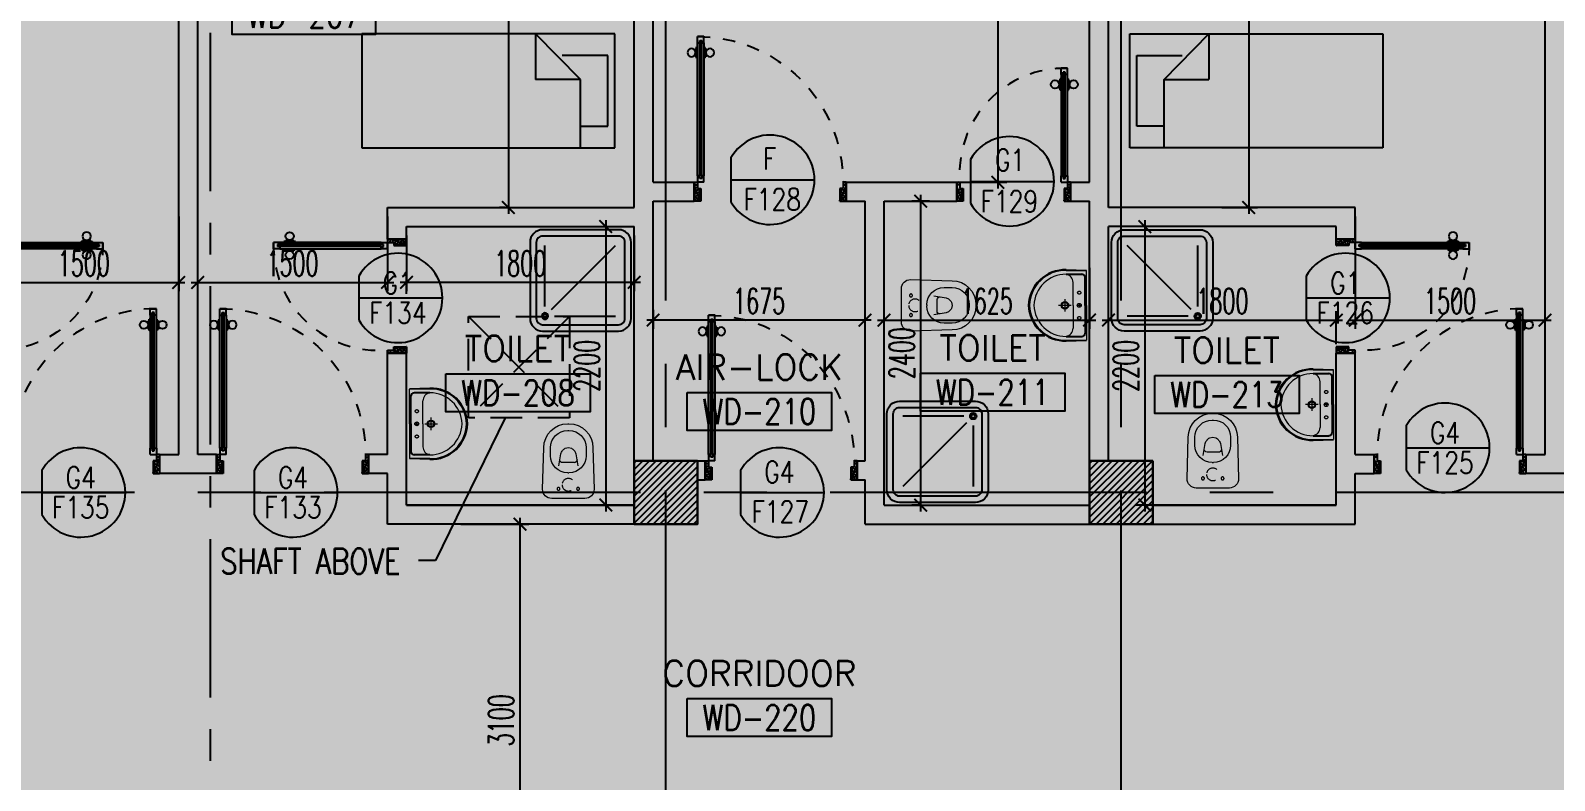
# Model space of a CAD drawing. Extents: x 88852.7 to 88945.7, y 39921.6 to 40001.1.
# Drawn here: x 88912.19 to 88924.24, y 39977.82 to 39983.75 of the extents above; entities that cross this region are included whole.
import ezdxf
from ezdxf.enums import TextEntityAlignment as Align

# ---------------------------------------------------------------- set-up
doc = ezdxf.new("R2010")
doc.units = 0
doc.header["$MEASUREMENT"] = 0
doc.header["$PDMODE"] = 34
for name, pattern in [('CENTER', [2, 1.25, -0.25, 0.25, -0.25]), ('CENTERX2', [4, 2.5, -0.5, 0.5, -0.5]), ('DASHED', [0.75, 0.5, -0.25]), ('HIDDEN', [0.375, 0.25, -0.125]), ('HIDDEN2', [0.1875, 0.125, -0.0625])]:
    doc.linetypes.add(name, pattern=pattern)
doc.layers.get('0').update_dxf_attribs({"linetype": 'CONTINUOUS'})
doc.layers.get('DEFPOINTS').update_dxf_attribs({"linetype": 'CONTINUOUS'})
for name, color, linetype in [('AXES', 11, 'CENTERX2'), ('AXES1', 11, 'CENTER'), ('COL', 2, 'CONTINUOUS'), ('DIM', 4, 'CONTINUOUS'), ('DOOR', 7, 'CONTINUOUS'), ('DOOR-CR', 4, 'CONTINUOUS'), ('DOOR-NO', 3, 'CONTINUOUS'), ('FIX', 3, 'CONTINUOUS'), ('FUR', 4, 'CONTINUOUS'), ('HAT', 8, 'CONTINUOUS'), ('RM-BOX', 4, 'CONTINUOUS'), ('RM-NAME', 2, 'CONTINUOUS'), ('RM-NO', 2, 'CONTINUOUS'), ('SHAFT', 4, 'CONTINUOUS'), ('WALL', 2, 'CONTINUOUS')]:
    doc.layers.add(name, color=color, linetype=linetype)
doc.styles.add('ROMANS', font='ROMANS.shx', dxfattribs={"width": 0.6})
doc.styles.add('SIMPLEX', font='simplex.shx', dxfattribs={"width": 0.8})
doc.dimstyles.new('DIM7', dxfattribs={"dimtxt": 0.24, "dimasz": 0.08, "dimexe": 0.07, "dimexo": 0.05, "dimgap": 0.07, "dimtad": 1, "dimzin": 0, "dimdsep": 46, "dimtxsty": 'SIMPLEX', "dimblk": 'ARCHTICK', "dimcen": 0.05, "dimdle": 0.05, "dimclrd": 4, "dimclre": 4, "dimclrt": 2, "dimadec": 0, "dimazin": 0, "dimtp": 2, "dimtm": 2, "dimtfac": 0.114286, "dimtix": 1, "dimtmove": 2, "dimatfit": 3, "dimldrblk": 'DOT', "dimfxl": 0, "dimtolj": 1, "dimtzin": 0, "dimarcsym": 0})
doc.dimstyles.new('STANDARD in', dxfattribs={"dimtxt": 0.2, "dimasz": 0.1, "dimexe": 0.07, "dimexo": 0.07, "dimgap": 0.05, "dimtad": 1, "dimdec": 0, "dimlfac": 1000, "dimzin": 0, "dimdsep": 46, "dimtxsty": 'ROMANS', "dimblk": 'ARCHTICK', "dimcen": 0.05, "dimdle": 0.05, "dimclrd": 4, "dimclre": 4, "dimclrt": 2, "dimadec": 0, "dimazin": 0, "dimtfac": 1, "dimtdec": 0, "dimtmove": 2, "dimatfit": 3, "dimfxl": 0, "dimtolj": 1, "dimtzin": 0, "dimarcsym": 0})

# ---------------------------------------------------------------- blocks, each defined once
blk = doc.blocks.new('_ARCHTICK')
at = {"color": 0, "linetype": 'ByBlock', "const_width": 0.15}
blk.add_lwpolyline([(-0.5, -0.5), (0.5, 0.5)], dxfattribs=at)
blk = doc.blocks.new('*D137')
at = {"layer": 'DEFPOINTS', "color": 0, "linetype": 'ByBlock'}
for p in [(88922.51, 39981.461), (88920.71, 39981.275), (88922.51, 39981.2)]:
    blk.add_point(p, dxfattribs=at)
at = {"layer": 'DIM', "color": 4, "linetype": 'ByBlock', "lineweight": -2}
for p, q in [((88920.66, 39981.461), (88922.56, 39981.461)), ((88920.71, 39981.345), (88920.71, 39981.531)), ((88922.51, 39981.27), (88922.51, 39981.531))]:
    blk.add_line(p, q, dxfattribs=at)
at = {"layer": 'DIM', "color": 4, "linetype": 'ByBlock', "lineweight": -2, "xscale": 0.1, "yscale": 0.1, "zscale": 0.1, "rotation": 180}
blk.add_blockref('_ARCHTICK', (88920.71, 39981.461), dxfattribs=at)
at = {"layer": 'DIM', "color": 4, "linetype": 'ByBlock', "lineweight": -2, "xscale": 0.1, "yscale": 0.1, "zscale": 0.1}
blk.add_blockref('_ARCHTICK', (88922.51, 39981.461), dxfattribs=at)
at = {"layer": 'DIM', "color": 2, "linetype": 'ByBlock', "insert": (88921.61, 39981.611), "char_height": 0.2, "attachment_point": 5, "style": 'ROMANS'}
blk.add_mtext('\\A1;1800', dxfattribs=at)
blk = doc.blocks.new('*D133')
at = {"layer": 'DEFPOINTS', "color": 0, "linetype": 'ByBlock'}
for p in [(88917.11, 39981.612), (88918.785, 39981.612), (88917.11, 39981.461)]:
    blk.add_point(p, dxfattribs=at)
at = {"layer": 'DIM', "color": 4, "linetype": 'ByBlock', "lineweight": -2}
for p, q in [((88918.835, 39981.461), (88917.06, 39981.461)), ((88917.11, 39981.542), (88917.11, 39981.391)), ((88918.785, 39981.542), (88918.785, 39981.391))]:
    blk.add_line(p, q, dxfattribs=at)
at = {"layer": 'DIM', "color": 4, "linetype": 'ByBlock', "lineweight": -2, "xscale": 0.1, "yscale": 0.1, "zscale": 0.1, "rotation": 180}
blk.add_blockref('_ARCHTICK', (88917.11, 39981.461), dxfattribs=at)
at = {"layer": 'DIM', "color": 4, "linetype": 'ByBlock', "lineweight": -2, "xscale": 0.1, "yscale": 0.1, "zscale": 0.1}
blk.add_blockref('_ARCHTICK', (88918.785, 39981.461), dxfattribs=at)
at = {"layer": 'DIM', "color": 2, "linetype": 'ByBlock', "insert": (88917.948, 39981.611), "char_height": 0.2, "attachment_point": 5, "style": 'ROMANS'}
blk.add_mtext('\\A1;1675', dxfattribs=at)
blk = doc.blocks.new('*D134')
at = {"layer": 'DEFPOINTS', "color": 0, "linetype": 'ByBlock'}
for p in [(88920.56, 39981.943), (88918.935, 39981.728), (88920.56, 39981.461)]:
    blk.add_point(p, dxfattribs=at)
at = {"layer": 'DIM', "color": 4, "linetype": 'ByBlock', "lineweight": -2}
for p, q in [((88920.56, 39981.873), (88920.56, 39981.391)), ((88918.935, 39981.658), (88918.935, 39981.391)), ((88918.885, 39981.461), (88920.61, 39981.461))]:
    blk.add_line(p, q, dxfattribs=at)
at = {"layer": 'DIM', "color": 4, "linetype": 'ByBlock', "lineweight": -2, "xscale": 0.1, "yscale": 0.1, "zscale": 0.1, "rotation": 180}
blk.add_blockref('_ARCHTICK', (88918.935, 39981.461), dxfattribs=at)
at = {"layer": 'DIM', "color": 4, "linetype": 'ByBlock', "lineweight": -2, "xscale": 0.1, "yscale": 0.1, "zscale": 0.1}
blk.add_blockref('_ARCHTICK', (88920.56, 39981.461), dxfattribs=at)
at = {"layer": 'DIM', "color": 2, "linetype": 'ByBlock', "insert": (88919.748, 39981.611), "char_height": 0.2, "attachment_point": 5, "style": 'ROMANS'}
blk.add_mtext('\\A1;1625', dxfattribs=at)
blk = doc.blocks.new('*D674')
at = {"layer": 'DEFPOINTS', "color": 0, "linetype": 'ByBlock'}
for p in [(88916.458, 39982.2), (88916.535, 39980), (88916.736, 39980)]:
    blk.add_point(p, dxfattribs=at)
at = {"layer": 'DIM', "color": 4, "linetype": 'ByBlock', "lineweight": -2}
for p, q in [((88916.528, 39982.2), (88916.806, 39982.2)), ((88916.736, 39982.25), (88916.736, 39979.95)), ((88916.605, 39980), (88916.806, 39980))]:
    blk.add_line(p, q, dxfattribs=at)
at = {"layer": 'DIM', "color": 4, "linetype": 'ByBlock', "lineweight": -2, "xscale": 0.1, "yscale": 0.1, "zscale": 0.1}
for p, rotation in [((88916.736, 39982.2), 90), ((88916.736, 39980), 270)]:
    blk.add_blockref('_ARCHTICK', p, dxfattribs=dict(at, rotation=rotation))
at = {"layer": 'DIM', "color": 2, "linetype": 'ByBlock', "insert": (88916.586, 39981.1), "char_height": 0.2, "attachment_point": 5, "rotation": 90, "style": 'ROMANS'}
blk.add_mtext('\\A1;2200', dxfattribs=at)
blk = doc.blocks.new('*D136')
at = {"layer": 'DEFPOINTS', "color": 0, "linetype": 'ByBlock'}
for p in [(88919.365, 39982.4), (88919.225, 39980), (88919.286, 39980)]:
    blk.add_point(p, dxfattribs=at)
at = {"layer": 'DIM', "color": 4, "linetype": 'ByBlock', "lineweight": -2}
for p, q in [((88919.295, 39982.4), (88919.155, 39982.4)), ((88919.225, 39982.45), (88919.225, 39979.95)), ((88919.216, 39980), (88919.155, 39980))]:
    blk.add_line(p, q, dxfattribs=at)
at = {"layer": 'DIM', "color": 4, "linetype": 'ByBlock', "lineweight": -2, "xscale": 0.1, "yscale": 0.1, "zscale": 0.1}
for p, rotation in [((88919.225, 39982.4), 90), ((88919.225, 39980), 270)]:
    blk.add_blockref('_ARCHTICK', p, dxfattribs=dict(at, rotation=rotation))
at = {"layer": 'DIM', "color": 2, "linetype": 'ByBlock', "insert": (88919.075, 39981.2), "char_height": 0.2, "attachment_point": 5, "rotation": 90, "style": 'ROMANS'}
blk.add_mtext('\\A1;2400', dxfattribs=at)
blk = doc.blocks.new('*D673')
at = {"layer": 'DEFPOINTS', "color": 0, "linetype": 'ByBlock'}
for p in [(88921.689, 39982.2), (88920.997, 39980), (88921.689, 39980)]:
    blk.add_point(p, dxfattribs=at)
at = {"layer": 'DIM', "color": 4, "linetype": 'ByBlock', "lineweight": -2}
for p, q in [((88921.619, 39982.2), (88920.927, 39982.2)), ((88920.997, 39982.25), (88920.997, 39979.95)), ((88921.619, 39980), (88920.927, 39980))]:
    blk.add_line(p, q, dxfattribs=at)
at = {"layer": 'DIM', "color": 4, "linetype": 'ByBlock', "lineweight": -2, "xscale": 0.1, "yscale": 0.1, "zscale": 0.1}
for p, rotation in [((88920.997, 39982.2), 90), ((88920.997, 39980), 270)]:
    blk.add_blockref('_ARCHTICK', p, dxfattribs=dict(at, rotation=rotation))
at = {"layer": 'DIM', "color": 2, "linetype": 'ByBlock', "insert": (88920.847, 39981.1), "char_height": 0.2, "attachment_point": 5, "rotation": 90, "style": 'ROMANS'}
blk.add_mtext('\\A1;2200', dxfattribs=at)
blk = doc.blocks.new('*D138')
at = {"layer": 'DEFPOINTS', "color": 0, "linetype": 'ByBlock'}
for p in [(88922.66, 39982.35), (88924.16, 39982.35), (88924.16, 39981.461)]:
    blk.add_point(p, dxfattribs=at)
at = {"layer": 'DIM', "color": 4, "linetype": 'ByBlock', "lineweight": -2}
for p, q in [((88922.66, 39982.28), (88922.66, 39981.391)), ((88924.16, 39982.28), (88924.16, 39981.391)), ((88922.61, 39981.461), (88924.21, 39981.461))]:
    blk.add_line(p, q, dxfattribs=at)
at = {"layer": 'DIM', "color": 4, "linetype": 'ByBlock', "lineweight": -2, "xscale": 0.1, "yscale": 0.1, "zscale": 0.1, "rotation": 180}
blk.add_blockref('_ARCHTICK', (88922.66, 39981.461), dxfattribs=at)
at = {"layer": 'DIM', "color": 4, "linetype": 'ByBlock', "lineweight": -2, "xscale": 0.1, "yscale": 0.1, "zscale": 0.1}
blk.add_blockref('_ARCHTICK', (88924.16, 39981.461), dxfattribs=at)
at = {"layer": 'DIM', "color": 2, "linetype": 'ByBlock', "insert": (88923.41, 39981.611), "char_height": 0.2, "attachment_point": 5, "style": 'ROMANS'}
blk.add_mtext('\\A1;1500', dxfattribs=at)
blk = doc.blocks.new('*D637')
at = {"layer": 'DEFPOINTS', "color": 0, "linetype": 'ByBlock'}
for p in [(88915.981, 39987.05), (88915.966, 39982.35), (88916.01, 39982.35)]:
    blk.add_point(p, dxfattribs=at)
at = {"layer": 'DIM', "color": 4, "linetype": 'ByBlock', "lineweight": -2}
for p, q in [((88915.966, 39987.1), (88915.966, 39982.3)), ((88915.911, 39987.05), (88915.896, 39987.05)), ((88915.94, 39982.35), (88915.896, 39982.35))]:
    blk.add_line(p, q, dxfattribs=at)
at = {"layer": 'DIM', "color": 4, "linetype": 'ByBlock', "lineweight": -2, "xscale": 0.1, "yscale": 0.1, "zscale": 0.1}
for p, rotation in [((88915.966, 39987.05), 90), ((88915.966, 39982.35), 270)]:
    blk.add_blockref('_ARCHTICK', p, dxfattribs=dict(at, rotation=rotation))
at = {"layer": 'DIM', "color": 2, "linetype": 'ByBlock', "insert": (88915.816, 39984.7), "char_height": 0.2, "attachment_point": 5, "rotation": 90, "style": 'ROMANS'}
blk.add_mtext('\\A1;4700', dxfattribs=at)
blk = doc.blocks.new('*D131')
at = {"layer": 'DEFPOINTS', "color": 0, "linetype": 'ByBlock'}
for p in [(88919.751, 39987.05), (88919.317, 39982.55), (88919.835, 39982.55)]:
    blk.add_point(p, dxfattribs=at)
at = {"layer": 'DIM', "color": 4, "linetype": 'ByBlock', "lineweight": -2}
for p, q in [((88919.835, 39987.1), (88919.835, 39982.5)), ((88919.821, 39987.05), (88919.905, 39987.05)), ((88919.387, 39982.55), (88919.905, 39982.55))]:
    blk.add_line(p, q, dxfattribs=at)
at = {"layer": 'DIM', "color": 4, "linetype": 'ByBlock', "lineweight": -2, "xscale": 0.1, "yscale": 0.1, "zscale": 0.1}
for p, rotation in [((88919.835, 39987.05), 90), ((88919.835, 39982.55), 270)]:
    blk.add_blockref('_ARCHTICK', p, dxfattribs=dict(at, rotation=rotation))
at = {"layer": 'DIM', "color": 2, "linetype": 'ByBlock', "insert": (88919.685, 39984.8), "char_height": 0.2, "attachment_point": 5, "rotation": 90, "style": 'ROMANS'}
blk.add_mtext('\\A1;4500', dxfattribs=at)
blk = doc.blocks.new('*D140')
at = {"layer": 'DEFPOINTS', "color": 0, "linetype": 'ByBlock'}
for p in [(88921.535, 39987.05), (88921.535, 39982.35), (88921.818, 39982.35)]:
    blk.add_point(p, dxfattribs=at)
at = {"layer": 'DIM', "color": 4, "linetype": 'ByBlock', "lineweight": -2}
for p, q in [((88921.818, 39987.1), (88921.818, 39982.3)), ((88921.605, 39987.05), (88921.888, 39987.05)), ((88921.605, 39982.35), (88921.888, 39982.35))]:
    blk.add_line(p, q, dxfattribs=at)
at = {"layer": 'DIM', "color": 4, "linetype": 'ByBlock', "lineweight": -2, "xscale": 0.1, "yscale": 0.1, "zscale": 0.1}
for p, rotation in [((88921.818, 39987.05), 90), ((88921.818, 39982.35), 270)]:
    blk.add_blockref('_ARCHTICK', p, dxfattribs=dict(at, rotation=rotation))
at = {"layer": 'DIM', "color": 2, "linetype": 'ByBlock', "insert": (88921.668, 39984.7), "char_height": 0.2, "attachment_point": 5, "rotation": 90, "style": 'ROMANS'}
blk.add_mtext('\\A1;4700', dxfattribs=at)
blk = doc.blocks.new('*D128')
at = {"layer": 'DEFPOINTS', "color": 0, "linetype": 'ByBlock'}
for p in [(88911.86, 39982.35), (88913.36, 39982.35), (88913.36, 39981.759)]:
    blk.add_point(p, dxfattribs=at)
at = {"layer": 'DIM', "color": 4, "linetype": 'ByBlock', "lineweight": -2}
for p, q in [((88911.86, 39982.28), (88911.86, 39981.689)), ((88913.36, 39982.28), (88913.36, 39981.689)), ((88911.81, 39981.759), (88913.41, 39981.759))]:
    blk.add_line(p, q, dxfattribs=at)
at = {"layer": 'DIM', "color": 4, "linetype": 'ByBlock', "lineweight": -2, "xscale": 0.1, "yscale": 0.1, "zscale": 0.1, "rotation": 180}
blk.add_blockref('_ARCHTICK', (88911.86, 39981.759), dxfattribs=at)
at = {"layer": 'DIM', "color": 4, "linetype": 'ByBlock', "lineweight": -2, "xscale": 0.1, "yscale": 0.1, "zscale": 0.1}
blk.add_blockref('_ARCHTICK', (88913.36, 39981.759), dxfattribs=at)
at = {"layer": 'DIM', "color": 2, "linetype": 'ByBlock', "insert": (88912.61, 39981.909), "char_height": 0.2, "attachment_point": 5, "style": 'ROMANS'}
blk.add_mtext('\\A1;1500', dxfattribs=at)
blk = doc.blocks.new('*D129')
at = {"layer": 'DEFPOINTS', "color": 0, "linetype": 'ByBlock'}
for p in [(88915.01, 39982.35), (88913.51, 39982.026), (88915.01, 39981.759)]:
    blk.add_point(p, dxfattribs=at)
at = {"layer": 'DIM', "color": 4, "linetype": 'ByBlock', "lineweight": -2}
for p, q in [((88915.01, 39982.28), (88915.01, 39981.689)), ((88913.51, 39981.956), (88913.51, 39981.689)), ((88913.46, 39981.759), (88915.06, 39981.759))]:
    blk.add_line(p, q, dxfattribs=at)
at = {"layer": 'DIM', "color": 4, "linetype": 'ByBlock', "lineweight": -2, "xscale": 0.1, "yscale": 0.1, "zscale": 0.1, "rotation": 180}
blk.add_blockref('_ARCHTICK', (88913.51, 39981.759), dxfattribs=at)
at = {"layer": 'DIM', "color": 4, "linetype": 'ByBlock', "lineweight": -2, "xscale": 0.1, "yscale": 0.1, "zscale": 0.1}
blk.add_blockref('_ARCHTICK', (88915.01, 39981.759), dxfattribs=at)
at = {"layer": 'DIM', "color": 2, "linetype": 'ByBlock', "insert": (88914.26, 39981.909), "char_height": 0.2, "attachment_point": 5, "style": 'ROMANS'}
blk.add_mtext('\\A1;1500', dxfattribs=at)
blk = doc.blocks.new('*D135')
at = {"layer": 'DEFPOINTS', "color": 0, "linetype": 'ByBlock'}
for p in [(88915.16, 39982.2), (88916.96, 39982.2), (88915.16, 39981.759)]:
    blk.add_point(p, dxfattribs=at)
at = {"layer": 'DIM', "color": 4, "linetype": 'ByBlock', "lineweight": -2}
for p, q in [((88915.16, 39982.13), (88915.16, 39981.689)), ((88916.96, 39982.13), (88916.96, 39981.689)), ((88917.01, 39981.759), (88915.11, 39981.759))]:
    blk.add_line(p, q, dxfattribs=at)
at = {"layer": 'DIM', "color": 4, "linetype": 'ByBlock', "lineweight": -2, "xscale": 0.1, "yscale": 0.1, "zscale": 0.1, "rotation": 180}
blk.add_blockref('_ARCHTICK', (88915.16, 39981.759), dxfattribs=at)
at = {"layer": 'DIM', "color": 4, "linetype": 'ByBlock', "lineweight": -2, "xscale": 0.1, "yscale": 0.1, "zscale": 0.1}
blk.add_blockref('_ARCHTICK', (88916.96, 39981.759), dxfattribs=at)
at = {"layer": 'DIM', "color": 2, "linetype": 'ByBlock', "insert": (88916.06, 39981.909), "char_height": 0.2, "attachment_point": 5, "style": 'ROMANS'}
blk.add_mtext('\\A1;1800', dxfattribs=at)
blk = doc.blocks.new('WC1')
at = {"layer": 'FIX', "lineweight": 20}
for p, q in [((-210, 204), (-538, 194)), ((-475, 141), (-538, 141)), ((-137, 0), (-137, 131)), ((-727, 5), (-727, -5)), ((-674, 5), (-674, -5)), ((-534, 24), (-540, 0)), ((-540, 0), (-534, -24)), ((-395, 76), (-490, 60)), ((-339, 5), (-339, -5)), ((-137, -131), (-137, 0)), ((-490, -60), (-395, -76)), ((-538, -141), (-475, -141)), ((-538, -194), (-210, -204)), ((-213, -204), (-210, -204))]:
    blk.add_line(p, q, dxfattribs=at)
at = {"layer": 'FIX', "linetype": 'Continuous', "lineweight": 20}
blk.add_line((-420, -47), (-420, 45), dxfattribs=at)
at = {"layer": 'FIX', "linetype": 'HIDDEN2', "lineweight": 20, "ltscale": 0.3}
blk.add_circle((-245, 0), 49.8, dxfattribs=at)
at = {"layer": 'FIX', "linetype": 'HIDDEN', "lineweight": 20, "ltscale": 0.05}
for centre in [(-213, 78), (-213, -77)]:
    blk.add_circle(centre, 11.6, dxfattribs=at)
at = {"layer": 'FIX', "lineweight": 20}
for centre, radius, start, end in [((-538, 5), 189, 90, 180), ((-538, 5), 136, 90, 180), ((-475, 5), 136, 360, 90), ((-210, 131), 73, 360, 90), ((-473, -7), 68.2, 128.9242, 152.8468), ((-464, -18), 82, 108.496, 128.9242), ((-538, -5), 189, 180, 270), ((-538, -5), 136, 180, 270), ((-473, 7), 68.2, 207.1532, 231.0758), ((-464, 18), 82, 231.0758, 251.504), ((-475, -5), 136, 270, 0), ((-210, -131), 73, 270, 0)]:
    blk.add_arc(centre, radius, start, end, dxfattribs=at)
at = {"layer": 'FIX', "linetype": 'Continuous', "lineweight": 20}
for centre, start, end in [((-443, 46), 357.6662, 91.6121), ((-442, -46), 268.3879, 2.3338)]:
    blk.add_arc(centre, 22.3, start, end, dxfattribs=at)
blk = doc.blocks.new('SHR1')
at = {"layer": 'FIX'}
for p, q in [((-196, 196), (-700, 700)), ((-143, 218), (-143, 700)), ((-218, 143), (-700, 143))]:
    blk.add_line(p, q, dxfattribs=at)
for points in [[(-825, 125), (-825, 725, -0.414214), (-725, 825), (-125, 825, -0.414214), (-25, 725), (-25, 125, -0.414214), (-125, 25), (-725, 25, -0.414214)], [(-775, 125), (-775, 725, -0.414214), (-725, 775), (-125, 775, -0.414214), (-75, 725), (-75, 125, -0.414214), (-125, 75), (-725, 75, -0.414214)]]:
    blk.add_lwpolyline(points, format="xyb", close=True, dxfattribs=at)
for radius in [25, 15]:
    blk.add_circle((-143, 143), radius, dxfattribs=at)
blk = doc.blocks.new('LAV1')
at = {"layer": 'FIX', "linetype": 'DASHED', "lineweight": 20, "ltscale": 0.05}
for p, q in [((0, 170), (0, 270)), ((0, 170), (0, 270)), ((50, 220), (-50, 220))]:
    blk.add_line(p, q, dxfattribs=at)
at = {"layer": 'FIX', "linetype": 'ByBlock', "ltscale": 0.3}
for p, q in [((-280, 210), (-275, 50)), ((-245, 210), (-245, 85)), ((245, 210), (245, 85)), ((280, 210), (275, 50)), ((0, 60), (-220, 60)), ((0, 60), (220, 60))]:
    blk.add_line(p, q, dxfattribs=at)
at = {"layer": 'FIX', "linetype": 'Continuous', "lineweight": 20}
for p, q in [((-275, 210), (-275, 50)), ((0, 155), (-181, 155)), ((0, 155), (181, 155)), ((275, 210), (275, 50)), ((0, 50), (-275, 50)), ((0, 50), (-252, 50)), ((0, 50), (275, 50)), ((0, 50), (252, 50))]:
    blk.add_line(p, q, dxfattribs=at)
at = {"layer": 'FIX', "lineweight": 20}
for p, q in [((0, 92), (0, 123)), ((16, 107), (-15, 107))]:
    blk.add_line(p, q, dxfattribs=at)
for centre, radius in [((0, 220), 29.5), ((0, 220), 22.5), ((0, 107), 15.5)]:
    blk.add_circle(centre, radius, dxfattribs=at)
at = {"layer": 'FIX', "linetype": 'HIDDEN', "lineweight": 20, "ltscale": 0.05}
for centre in [(-100, 107), (100, 107)]:
    blk.add_circle(centre, 12.4, dxfattribs=at)
at = {"layer": 'FIX', "linetype": 'ByBlock', "ltscale": 0.3}
for centre, radius, start, end in [((7, 220), 287, 91.3776, 182.0064), ((-7, 220), 287, 357.9936, 88.6224), ((-220, 85), 24.9, 179.7021, 269.9486), ((220, 85), 24.9, 270.0514, 0.2979)]:
    blk.add_arc(centre, radius, start, end, dxfattribs=at)
at = {"layer": 'FIX', "linetype": 'Continuous', "lineweight": 20}
for centre, radius, start, end in [((8, 217), 283, 91.6988, 181.351), ((-8, 217), 283, 358.649, 88.3012), ((8, 212), 253, 91.7328, 180.4884), ((-8, 212), 253, 359.5116, 88.2672), ((-179, 222), 66.9, 190.2006, 268.0786), ((179, 222), 66.9, 271.9214, 349.7994)]:
    blk.add_arc(centre, radius, start, end, dxfattribs=at)
blk = doc.blocks.new('DD1')
at = {"layer": 'DOOR-CR'}
blk.add_line((-308, 0), (353, 0), dxfattribs=at)
blk.add_lwpolyline([(-308, -173, 3.820224), (-308, 173)], format="xyb", close=True, dxfattribs=at)
at = {"layer": 'DOOR-NO', "style": 'ROMANS', "width": 0.8}
for tag, p in [('G', (0, 142)), ('000', (0, -141))]:
    blk.add_attdef(tag, text='', height=204, dxfattribs=at).set_placement(p, align=Align.MIDDLE)
blk = doc.blocks.new('DOOR90')
at = {"layer": 'DOOR', "linetype": 'ByBlock'}
for p, q in [((0, 0), (-150, 0)), ((-200, -25), (-1000, -25)), ((-200, -42), (-1000, -42)), ((-200, -58), (-1000, -58)), ((-1000, -75), (-200, -75))]:
    blk.add_line(p, q, dxfattribs=at)
at = {"layer": 'DOOR', "color": 0, "linetype": 'ByBlock'}
for p, q in [((-150, 0), (-150, -25)), ((-150, 0), (0, 0)), ((0, -50), (0, 0)), ((-1050, -25), (-1050, -75)), ((-1050, -75), (-1050, -25)), ((-1000, -25), (-1050, -25)), ((-1000, -75), (-1050, -75)), ((-1020, -42), (-1020, -58)), ((-1000, -42), (-1020, -42)), ((-1000, -58), (-1020, -58)), ((-1000, -25), (-1000, -42)), ((-1000, -58), (-1000, -75)), ((-968, -25), (-968, -18)), ((-878, -18), (-968, -18)), ((-968, -75), (-968, -82)), ((-878, -82), (-968, -82)), ((-955, -18), (-955, -9)), ((-955, -9), (-890, -9)), ((-955, -18), (-890, -18)), ((-955, -82), (-955, -91)), ((-955, -82), (-890, -82)), ((-955, -91), (-890, -91)), ((-890, -18), (-890, -9)), ((-890, -82), (-890, -91)), ((-878, -25), (-878, -18)), ((-878, -75), (-878, -82)), ((-200, -42), (-200, -25)), ((-200, -25), (-150, -25)), ((-180, -42), (-200, -42)), ((-200, -75), (-200, -58)), ((-200, -58), (-180, -58)), ((-150, -75), (-200, -75)), ((-180, -58), (-180, -42)), ((-150, -75), (-150, -25)), ((-150, -25), (-100, -25)), ((-100, -25), (-100, -50)), ((-100, -50), (0, -50)), ((-150, -900), (-150, -875)), ((-150, -875), (-100, -875)), ((0, -900), (-150, -900)), ((-150, -900), (0, -900)), ((-100, -850), (0, -850)), ((-100, -875), (-100, -850)), ((0, -850), (0, -900))]:
    blk.add_line(p, q, dxfattribs=at)
at = {"layer": 'DOOR', "color": 9, "linetype": 'ByBlock'}
for p, q in [((0, -50), (-114, 0)), ((0, -50), (-40, 0)), ((0, -50), (-100, -37)), ((0, -850), (-114, -900)), ((0, -850), (-100, -863)), ((0, -850), (-40, -900))]:
    blk.add_line(p, q, dxfattribs=at)
at = {"layer": 'DOOR', "color": 0, "linetype": 'ByBlock'}
for centre in [(-923, 24), (-923, -124)]:
    blk.add_circle(centre, 32.4, dxfattribs=at)
at = {"layer": 'DOOR', "color": 9, "linetype": 'ByBlock'}
for centre, radius, start, end in [((0, -50), 74.4, 137.7764, 180), ((0, -50), 54.4, 113.2074, 180), ((0, -50), 154, 161.1053, 166.2858), ((0, -50), 134, 158.1598, 169.28), ((0, -50), 114, 154.0838, 167.3774), ((0, -50), 94.4, 148.0182, 180), ((0, -50), 34.4, 90, 180), ((0, -50), 14.4, 90, 180), ((0, -850), 154, 193.7142, 198.8947), ((0, -850), 134, 190.72, 201.8402), ((0, -850), 94.4, 180, 211.9818), ((0, -850), 74.4, 180, 222.2236), ((0, -850), 54.4, 180, 246.7926), ((0, -850), 34.4, 180, 270), ((0, -850), 14.4, 180, 270)]:
    blk.add_arc(centre, radius, start, end, dxfattribs=at)
at = {"layer": 'DOOR', "linetype": 'HIDDEN', "ltscale": 0.5}
blk.add_arc((-222, -50), 828, 178.2701, 275.003, dxfattribs=at)
blk = doc.blocks.new('AH20A')
at = {"layer": 'FUR'}
for p, q in [((0, 0.5), (0, -0.5)), ((1, 0.5), (0, 0.5)), ((0.1358, 0.5), (0.1358, -0.0987)), ((1, -0.5), (1, 0.5)), ((0.1358, 0.3112), (0.0277, 0.3112)), ((0.0277, 0.3112), (0.0277, -0.3087)), ((0.1358, -0.0987), (0.3125, -0.5)), ((0.1358, -0.0987), (0.3125, -0.0987)), ((0.3125, -0.5), (0.3125, -0.0987)), ((0.0277, -0.3087), (0.2076, -0.3087)), ((0, -0.5), (1, -0.5))]:
    blk.add_line(p, q, dxfattribs=at)
blk = doc.blocks.new('RM1')
at = {"layer": 'RM-BOX'}
blk.add_lwpolyline([(570, -200), (-570, -200), (-570, -500), (570, -500)], close=True, dxfattribs=at)
at = {"layer": 'RM-NAME', "style": 'ROMANS'}
for tag, p in [('ROOMNAME1', (0, 324)), ('ROOMNAME2', (0, 0))]:
    blk.add_attdef(tag, text='', height=200, dxfattribs=at).set_placement(p, align=Align.MIDDLE)
at = {"layer": 'RM-NO', "style": 'ROMANS', "width": 0.8}
blk.add_attdef('ROOMNO', text='', height=200, dxfattribs=at).set_placement((0, -350), align=Align.MIDDLE)
blk = doc.blocks.new('DOOR100')
at = {"layer": 'DOOR', "color": 0, "linetype": 'ByBlock'}
for p, q in [((-92, 1206), (-92, 1141)), ((-83, 1206), (-92, 1206)), ((-83, 1129), (-83, 1219)), ((-76, 1219), (-83, 1219)), ((-83, 1206), (-83, 1141)), ((-76, 1251), (-76, 1301)), ((-76, 1301), (-26, 1301)), ((-26, 1301), (-76, 1301)), ((-59, 1251), (-76, 1251)), ((-59, 1251), (-59, 1271)), ((-43, 1271), (-59, 1271)), ((-43, 1251), (-43, 1271)), ((-26, 1251), (-43, 1251)), ((-26, 1251), (-26, 1301)), ((-26, 1219), (-19, 1219)), ((-19, 1129), (-19, 1219)), ((-19, 1206), (-19, 1141)), ((-19, 1206), (-10, 1206)), ((-10, 1206), (-10, 1141)), ((-83, 1141), (-92, 1141)), ((-76, 1129), (-83, 1129)), ((-26, 1129), (-19, 1129)), ((-19, 1141), (-10, 1141)), ((-1201, 0), (-1201, 150)), ((-1201, 150), (-1176, 150)), ((-1201, 150), (-1201, 0)), ((-1176, 150), (-1176, 100)), ((-76, 200), (-59, 200)), ((-76, 150), (-76, 200)), ((-76, 150), (-26, 150)), ((-59, 200), (-59, 180)), ((-59, 180), (-43, 180)), ((-43, 200), (-26, 200)), ((-43, 180), (-43, 200)), ((-26, 200), (-26, 150)), ((-1, 150), (-26, 150)), ((-26, 150), (-26, 100)), ((-1, 150), (-1, 0)), ((-1151, 0), (-1201, 0)), ((-1176, 100), (-1151, 100)), ((-1151, 100), (-1151, 0)), ((-51, 100), (-51, 0)), ((-26, 100), (-51, 100)), ((-51, 0), (-1, 0))]:
    blk.add_line(p, q, dxfattribs=at)
at = {"layer": 'DOOR', "linetype": 'ByBlock'}
for p, q in [((-76, 1251), (-76, 200)), ((-59, 200), (-59, 1251)), ((-43, 200), (-43, 1251)), ((-26, 200), (-26, 1251))]:
    blk.add_line(p, q, dxfattribs=at)
at = {"layer": 'DOOR', "color": 9, "linetype": 'ByBlock'}
for p, q in [((-1151, 0), (-1201, 114)), ((-1151, 0), (-1201, 40)), ((-1151, 0), (-1164, 100)), ((-51, 0), (-1, 114)), ((-51, 0), (-38, 100)), ((-51, 0), (-1, 40))]:
    blk.add_line(p, q, dxfattribs=at)
at = {"layer": 'DOOR', "color": 0, "linetype": 'ByBlock'}
for centre in [(-125, 1174), (22, 1174)]:
    blk.add_circle(centre, 32.4, dxfattribs=at)
at = {"layer": 'DOOR', "linetype": 'HIDDEN', "ltscale": 0.5}
blk.add_arc((-27, 152), 1149, 89.961, 180.0931, dxfattribs=at)
at = {"layer": 'DOOR', "color": 9, "linetype": 'ByBlock'}
for centre, radius, start, end in [((-1151, 0), 154, 103.7142, 108.8947), ((-1151, 0), 134, 100.72, 111.8402), ((-51, 0), 134, 68.1598, 79.28), ((-51, 0), 154, 71.1053, 76.2858), ((-1151, 0), 94.4, 90, 121.9818), ((-1151, 0), 74.4, 90, 132.2236), ((-1151, 0), 54.4, 90, 156.7926), ((-1151, 0), 34.4, 90, 180), ((-1151, 0), 14.4, 90, 180), ((-51, 0), 94.4, 58.0182, 90), ((-51, 0), 74.4, 47.7764, 90), ((-51, 0), 54.4, 23.2074, 90), ((-51, 0), 34.4, 0, 90), ((-51, 0), 14.4, 0, 90), ((-51, 0), 114, 64.0838, 77.3774)]:
    blk.add_arc(centre, radius, start, end, dxfattribs=at)
blk = doc.blocks.new('*X94')
at = {"color": 0}
for p, q in [((235129, 169898), (235620, 170390)), ((235129, 169951), (235567, 170390)), ((235129, 170004), (235514, 170390)), ((235129, 170057), (235461, 170390)), ((235129, 170110), (235408, 170390)), ((235129, 170163), (235355, 170390)), ((235129, 170216), (235302, 170390)), ((235129, 170269), (235249, 170390)), ((235129, 170322), (235196, 170390)), ((235129, 170375), (235143, 170390)), ((235173, 169890), (235629, 170345)), ((235226, 169890), (235629, 170292)), ((235279, 169890), (235629, 170239)), ((235332, 169890), (235629, 170186)), ((235385, 169890), (235629, 170133)), ((235439, 169890), (235629, 170080)), ((235492, 169890), (235629, 170027)), ((235545, 169890), (235629, 169974)), ((235598, 169890), (235629, 169921))]:
    blk.add_line(p, q, dxfattribs=at)
blk = doc.blocks.new('COL50')
at = {"layer": 'COL'}
blk.add_lwpolyline([(-250, 250), (-250, -250), (250, -250), (250, 250)], close=True, dxfattribs=at)
blk = doc.blocks.new('*X95')
at = {"color": 0}
for p, q in [((238727, 169890), (239227, 170390)), ((238729, 169945), (239174, 170390)), ((238729, 169998), (239121, 170390)), ((238729, 170051), (239067, 170390)), ((238729, 170104), (239014, 170390)), ((238729, 170157), (238961, 170390)), ((238729, 170210), (238908, 170390)), ((238729, 170263), (238855, 170390)), ((238729, 170316), (238802, 170390)), ((238729, 170369), (238749, 170390)), ((238780, 169890), (239229, 170339)), ((238833, 169890), (239229, 170286)), ((238886, 169890), (239229, 170233)), ((238939, 169890), (239229, 170180)), ((238992, 169890), (239229, 170127)), ((239045, 169890), (239229, 170074)), ((239098, 169890), (239229, 170020)), ((239151, 169890), (239229, 169967)), ((239204, 169890), (239229, 169914))]:
    blk.add_line(p, q, dxfattribs=at)
blk = doc.blocks.new('*D765')
at = {"layer": 'DEFPOINTS', "color": 0, "linetype": 'ByBlock'}
for p in [(88915.521, 39979.85), (88915.521, 39976.75), (88916.058, 39976.75)]:
    blk.add_point(p, dxfattribs=at)
at = {"layer": 'DIM', "color": 4, "linetype": 'ByBlock', "lineweight": -2}
for p, q in [((88916.058, 39979.9), (88916.058, 39976.7)), ((88915.591, 39979.85), (88916.128, 39979.85)), ((88915.591, 39976.75), (88916.128, 39976.75))]:
    blk.add_line(p, q, dxfattribs=at)
at = {"layer": 'DIM', "color": 4, "linetype": 'ByBlock', "lineweight": -2, "xscale": 0.1, "yscale": 0.1, "zscale": 0.1}
for p, rotation in [((88916.058, 39979.85), 90), ((88916.058, 39976.75), 270)]:
    blk.add_blockref('_ARCHTICK', p, dxfattribs=dict(at, rotation=rotation))
at = {"layer": 'DIM', "color": 2, "linetype": 'ByBlock', "insert": (88915.908, 39978.3), "char_height": 0.2, "attachment_point": 5, "rotation": 90, "style": 'ROMANS'}
blk.add_mtext('\\A1;3100', dxfattribs=at)

msp = doc.modelspace()

# ---------------------------------------------------------------- linework, layer by layer
at = {"layer": 'AXES'}
for p, q in [((88917.2103, 39921.6153), (88917.2103, 40000.4279)), ((88920.8103, 39921.6153), (88920.8103, 40000.4279)), ((88945.0103, 39980.0996), (88876.9703, 39980.0996))]:
    msp.add_line(p, q, dxfattribs=at)
at = {"layer": 'AXES1'}
msp.add_line((88913.6103, 39928.4796), (88913.6103, 39987.2996), dxfattribs=at)
at = {"layer": 'SHAFT', "linetype": 'HIDDEN'}
for p, q in [((88915.6498, 39981.4891), (88916.4498, 39980.6891)), ((88916.4498, 39981.4891), (88915.6498, 39980.6891))]:
    msp.add_line(p, q, dxfattribs=at)
msp.add_lwpolyline([(88915.6498, 39981.4891), (88916.4498, 39981.4891), (88916.4498, 39980.6891), (88915.6498, 39980.6891)], close=True, dxfattribs=at)
at = {"layer": 'WALL'}
for p, q in [((88913.3603, 39980.3996), (88913.3603, 39987.0496)), ((88913.5103, 39980.3996), (88913.5103, 39987.0496)), ((88916.9603, 39982.3496), (88916.9603, 39987.0496)), ((88917.1103, 39982.5496), (88917.1103, 39987.0496)), ((88920.5603, 39982.5496), (88920.5603, 39987.0496)), ((88920.7103, 39982.3496), (88920.7103, 39987.0496)), ((88924.1603, 39980.3996), (88924.1603, 39987.0496)), ((88919.5103, 39982.3996), (88919.5103, 39982.5496)), ((88920.4103, 39982.3996), (88920.4103, 39982.5496)), ((88917.1103, 39980.3496), (88917.1103, 39982.3996)), ((88918.7853, 39980.3484), (88918.7853, 39982.3996)), ((88918.9353, 39979.9996), (88918.9353, 39982.3996)), ((88920.5603, 39980.3496), (88920.5603, 39982.3996)), ((88915.0103, 39982.0996), (88915.0103, 39982.3496)), ((88915.0103, 39982.3496), (88916.9603, 39982.3496)), ((88922.6603, 39982.3496), (88920.7103, 39982.3496)), ((88922.6603, 39982.0996), (88922.6603, 39982.3496)), ((88915.1603, 39982.0996), (88915.1603, 39982.1996)), ((88915.1603, 39982.1996), (88916.9603, 39982.1996)), ((88916.9603, 39980.3496), (88916.9603, 39982.1996)), ((88922.5103, 39982.1996), (88920.7103, 39982.1996)), ((88920.7103, 39980.3496), (88920.7103, 39982.1996)), ((88922.5103, 39982.0996), (88922.5103, 39982.1996)), ((88915.0103, 39982.0996), (88915.1603, 39982.0996)), ((88922.6603, 39982.0996), (88922.5103, 39982.0996)), ((88915.0103, 39981.1996), (88915.1603, 39981.1996)), ((88915.0103, 39980.3996), (88915.0103, 39981.1996)), ((88915.1603, 39979.9996), (88915.1603, 39981.1996)), ((88922.6603, 39981.1996), (88922.5103, 39981.1996)), ((88922.5103, 39979.9996), (88922.5103, 39981.1996)), ((88922.6603, 39980.3996), (88922.6603, 39981.1996)), ((88915.0103, 39979.8496), (88915.0103, 39980.2496)), ((88922.6603, 39979.8496), (88922.6603, 39980.2496)), ((88918.7853, 39979.8496), (88918.7853, 39980.1984))]:
    msp.add_line(p, q, dxfattribs=at)
at = {"layer": 'WALL', "linetype": 'ByBlock'}
for p, q in [((88917.1103, 39982.5496), (88917.4353, 39982.5496)), ((88918.6353, 39982.5496), (88919.5103, 39982.5496)), ((88920.4103, 39982.5496), (88920.5603, 39982.5496)), ((88917.1103, 39982.3996), (88917.4353, 39982.3996)), ((88918.6353, 39982.3996), (88918.7853, 39982.3996)), ((88918.9353, 39982.3996), (88919.5103, 39982.3996)), ((88920.4103, 39982.3996), (88920.5603, 39982.3996)), ((88913.2103, 39980.3996), (88913.3603, 39980.3996)), ((88913.6603, 39980.3996), (88913.5103, 39980.3996)), ((88915.0103, 39980.3996), (88914.8603, 39980.3996)), ((88917.4603, 39980.3484), (88917.5228, 39980.3484)), ((88918.7228, 39980.3484), (88918.7853, 39980.3484)), ((88922.6603, 39980.3996), (88922.8103, 39980.3996)), ((88924.0103, 39980.3996), (88924.1603, 39980.3996)), ((88913.6603, 39980.2496), (88913.2103, 39980.2496)), ((88915.0103, 39980.2496), (88914.8603, 39980.2496)), ((88922.6603, 39980.2496), (88922.8103, 39980.2496)), ((88924.4603, 39980.2496), (88924.0103, 39980.2496)), ((88917.4603, 39980.1984), (88917.5228, 39980.1984)), ((88918.7228, 39980.1984), (88918.7853, 39980.1984)), ((88916.9603, 39979.9996), (88915.1603, 39979.9996)), ((88915.1603, 39979.9996), (88916.9603, 39979.9996)), ((88918.9353, 39979.9996), (88920.5603, 39979.9996)), ((88921.0603, 39979.9996), (88922.5103, 39979.9996)), ((88922.5103, 39979.9996), (88921.0603, 39979.9996)), ((88916.9603, 39979.8496), (88915.0103, 39979.8496)), ((88918.7853, 39979.8496), (88920.5603, 39979.8496)), ((88921.0603, 39979.8496), (88922.6603, 39979.8496)), ((88921.0603, 39979.8496), (88922.6603, 39979.8496))]:
    msp.add_line(p, q, dxfattribs=at)
at = {"layer": 'WALL', "color": 2, "linetype": 'ByBlock'}
for p, q in [((88917.4353, 39982.3996), (88917.4353, 39982.5496)), ((88918.6353, 39982.3996), (88918.6353, 39982.5496)), ((88913.2103, 39980.2496), (88913.2103, 39980.3996)), ((88913.6603, 39980.2496), (88913.6603, 39980.3996)), ((88914.8603, 39980.2496), (88914.8603, 39980.3996)), ((88917.5228, 39980.1984), (88917.5228, 39980.3484)), ((88918.7228, 39980.1984), (88918.7228, 39980.3484)), ((88922.8103, 39980.2496), (88922.8103, 39980.3996)), ((88924.0103, 39980.2496), (88924.0103, 39980.3996))]:
    msp.add_line(p, q, dxfattribs=at)
at = {"layer": 'WALL', "linetype": 'ByBlock', "ltscale": 0.3}
for points in [[(88917.4603, 39980.3496), (88916.9603, 39980.3496), (88916.9603, 39979.8496), (88917.4603, 39979.8496)], [(88921.0603, 39980.3496), (88920.5603, 39980.3496), (88920.5603, 39979.8496), (88921.0603, 39979.8496)]]:
    msp.add_lwpolyline(points, close=True, dxfattribs=at)

# ---------------------------------------------------------------- block references
at = {"layer": 'COL', "xscale": -0.001, "yscale": 0.001, "zscale": 0.001}
for p in [(88917.2103, 39980.0996), (88920.8103, 39980.0996)]:
    msp.add_blockref('COL50', p, dxfattribs=at)
at = {"layer": 'DOOR', "color": 0, "linetype": 'ByBlock', "yscale": 0.001, "zscale": 0.001}
for name, p, xscale in [('DOOR100', (88917.4353, 39982.3996), -0.001), ('DOOR90', (88911.7103, 39982.0996), -0.001), ('DOOR90', (88915.1603, 39982.0996), 0.001), ('DOOR90', (88922.5103, 39982.0996), -0.001), ('DOOR100', (88913.2103, 39980.2496), 0.001), ('DOOR100', (88913.6603, 39980.2496), -0.001), ('DOOR100', (88924.0103, 39980.2496), 0.001), ('DOOR100', (88917.5228, 39980.1984), -0.001)]:
    msp.add_blockref(name, p, dxfattribs=dict(at, xscale=xscale))
at = {"layer": 'DOOR', "color": 0, "linetype": 'ByBlock', "xscale": 0.001, "yscale": 0.001, "zscale": 0.001, "rotation": 270}
msp.add_blockref('DOOR90', (88920.4103, 39982.3996), dxfattribs=at)
at = {"layer": 'DOOR-NO'}
ref = msp.add_blockref('DD1', (88918.0337, 39982.5692), dxfattribs=dict(at, xscale=0.001, yscale=0.001, zscale=0.001))
ref.add_attrib('G', 'F', dxfattribs={"height": 0.17, "style": 'ROMANS', "width": 0.8}).set_placement((88918.0302, 39982.7356), align=Align.MIDDLE)
ref.add_attrib('000', 'F128', dxfattribs={"height": 0.17, "style": 'ROMANS', "width": 0.8}).set_placement((88918.0521, 39982.4144), align=Align.MIDDLE)
ref = msp.add_blockref('DD1', (88919.9267, 39982.5569), dxfattribs=dict(at, xscale=0.001, yscale=0.001, zscale=0.001))
ref.add_attrib('G', 'G1', dxfattribs={"height": 0.17, "style": 'ROMANS', "width": 0.8}).set_placement((88919.932, 39982.7254), align=Align.MIDDLE)
ref.add_attrib('000', 'F129', dxfattribs={"height": 0.17, "style": 'ROMANS', "width": 0.8}).set_placement((88919.9265, 39982.3989), align=Align.MIDDLE)
ref = msp.add_blockref('DD1', (88915.0922, 39981.6359), dxfattribs=dict(at, xscale=0.001, yscale=0.001, zscale=0.001))
ref.add_attrib('G', 'G1', dxfattribs={"height": 0.17, "style": 'ROMANS', "width": 0.8}).set_placement((88915.0922, 39981.7538), align=Align.MIDDLE)
ref.add_attrib('000', 'F134', dxfattribs={"height": 0.17, "style": 'ROMANS', "width": 0.8}).set_placement((88915.0922, 39981.518), align=Align.MIDDLE)
ref = msp.add_blockref('DD1', (88922.5808, 39981.6359), dxfattribs=dict(at, xscale=0.001, yscale=0.001, zscale=0.001))
ref.add_attrib('G', 'G1', dxfattribs={"height": 0.17, "style": 'ROMANS', "width": 0.8}).set_placement((88922.5808, 39981.7538), align=Align.MIDDLE)
ref.add_attrib('000', 'F126', dxfattribs={"height": 0.17, "style": 'ROMANS', "width": 0.8}).set_placement((88922.5808, 39981.518), align=Align.MIDDLE)
ref = msp.add_blockref('DD1', (88923.3697, 39980.4524), dxfattribs=dict(at, xscale=0.001, yscale=0.001, zscale=0.001))
ref.add_attrib('G', 'G4', dxfattribs={"height": 0.17, "style": 'ROMANS', "width": 0.8}).set_placement((88923.3697, 39980.5703), align=Align.MIDDLE)
ref.add_attrib('000', 'F125', dxfattribs={"height": 0.17, "style": 'ROMANS', "width": 0.8}).set_placement((88923.3697, 39980.3345), align=Align.MIDDLE)
ref = msp.add_blockref('DD1', (88912.5859, 39980.0996), dxfattribs=dict(at, xscale=0.001, yscale=0.001, zscale=0.001))
ref.add_attrib('G', 'G4', dxfattribs={"height": 0.17, "style": 'ROMANS', "width": 0.8}).set_placement((88912.5859, 39980.2175), align=Align.MIDDLE)
ref.add_attrib('000', 'F135', dxfattribs={"height": 0.17, "style": 'ROMANS', "width": 0.8}).set_placement((88912.5859, 39979.9817), align=Align.MIDDLE)
ref = msp.add_blockref('DD1', (88914.2635, 39980.0996), dxfattribs=dict(at, xscale=0.001, yscale=0.001, zscale=0.001))
ref.add_attrib('G', 'G4', dxfattribs={"height": 0.17, "style": 'ROMANS', "width": 0.8}).set_placement((88914.2635, 39980.2175), align=Align.MIDDLE)
ref.add_attrib('000', 'F133', dxfattribs={"height": 0.17, "style": 'ROMANS', "width": 0.8}).set_placement((88914.2635, 39979.9817), align=Align.MIDDLE)
ref = msp.add_blockref('DD1', (88918.1082, 39980.0996), dxfattribs=dict(at, xscale=0.001, yscale=0.001, zscale=0.001))
ref.add_attrib('G', 'G4', dxfattribs={"height": 0.17, "style": 'ROMANS', "width": 0.8}).set_placement((88918.1081, 39980.2611), align=Align.MIDDLE)
ref.add_attrib('000', 'F127', dxfattribs={"height": 0.17, "style": 'ROMANS', "width": 0.8}).set_placement((88918.1154, 39979.9483), align=Align.MIDDLE)
at = {"layer": 'FIX'}
for name, p, xscale, yscale, zscale, rotation in [('AH20A', (88916.8068, 39983.2727), 2, 0.9, 2, 180), ('AH20A', (88920.8773, 39983.2727), -2, 0.9, 2, 180), ('LAV1', (88920.5853, 39981.5776), 0.000999999996565748, 0.000999999996565748, 0.001, 90), ('LAV1', (88922.5373, 39980.7931), 0.000999999996565748, 0.000999999996565748, 0.001, 90), ('LAV1', (88915.1353, 39980.6416), 0.000999999996565748, 0.000999999996565748, 0.001, 270), ('SHR1', (88919.7833, 39980.8456), 0.000999999996565748, 0.000999999996565748, 0.001, 90), ('WC1', (88921.5343, 39979.9976), -0.000999999996565748, 0.000999999996565748, 0.001, 90), ('WC1', (88916.4403, 39979.9152), -0.000999999996565748, 0.000999999996565748, 0.001, 90)]:
    msp.add_blockref(name, p, dxfattribs=dict(at, xscale=xscale, yscale=yscale, zscale=zscale, rotation=rotation))
at = {"layer": 'FIX', "yscale": 0.000999999996565748, "zscale": 0.001}
for name, p, xscale in [('SHR1', (88916.1121, 39981.3496), -0.001000000003841706), ('SHR1', (88921.5583, 39981.3496), 0.001000000003841706), ('WC1', (88918.9353, 39981.5776), -0.001000000003841706)]:
    msp.add_blockref(name, p, dxfattribs=dict(at, xscale=xscale))
at = {"layer": 'HAT', "xscale": 0.001, "yscale": 0.001, "zscale": 0.001}
for name in ['*X94', '*X95']:
    msp.add_blockref(name, (88681.8317, 39809.9598), dxfattribs=at)
at = {"layer": 'RM-NAME', "xscale": 0.001, "yscale": 0.001, "zscale": 0.001}
msp.add_blockref('RM1', (88914.3492, 39984.2202), dxfattribs=at).add_auto_attribs({'ROOMNO': 'WD-207', 'ROOMNAME2': 'ROOM', 'ROOMNAME1': '2-BED'})
at = {"layer": 'RM-NAME'}
ref = msp.add_blockref('RM1', (88916.0422, 39981.2372), dxfattribs=dict(at, xscale=-0.001, yscale=0.001, zscale=0.001))
ref.add_attrib('ROOMNO', 'WD-208', dxfattribs={"layer": 'RM-NO', "height": 0.2, "style": 'ROMANS', "width": 0.8}).set_placement((88916.0422, 39980.8872), align=Align.MIDDLE)
ref.add_attrib('ROOMNAME2', 'TOILET', dxfattribs={"height": 0.2, "style": 'ROMANS'}).set_placement((88916.0422, 39981.2372), align=Align.MIDDLE)
ref = msp.add_blockref('RM1', (88919.7939, 39981.2417), dxfattribs=dict(at, xscale=-0.001, yscale=0.001, zscale=0.001))
ref.add_attrib('ROOMNO', 'WD-211', dxfattribs={"layer": 'RM-NO', "height": 0.2, "style": 'ROMANS', "width": 0.8}).set_placement((88919.7939, 39980.8917), align=Align.MIDDLE)
ref.add_attrib('ROOMNAME2', 'TOILET', dxfattribs={"height": 0.2, "style": 'ROMANS'}).set_placement((88919.7939, 39981.2417), align=Align.MIDDLE)
ref = msp.add_blockref('RM1', (88921.6457, 39981.2236), dxfattribs=dict(at, xscale=-0.001, yscale=0.001, zscale=0.001))
ref.add_attrib('ROOMNO', 'WD-213', dxfattribs={"layer": 'RM-NO', "height": 0.2, "style": 'ROMANS', "width": 0.8}).set_placement((88921.6457, 39980.8736), align=Align.MIDDLE)
ref.add_attrib('ROOMNAME2', 'TOILET', dxfattribs={"height": 0.2, "style": 'ROMANS'}).set_placement((88921.6457, 39981.2236), align=Align.MIDDLE)
ref = msp.add_blockref('RM1', (88917.9503, 39981.0899), dxfattribs=dict(at, xscale=-0.001, yscale=0.001, zscale=0.001))
ref.add_attrib('ROOMNO', 'WD-210', dxfattribs={"layer": 'RM-NO', "height": 0.2, "style": 'ROMANS', "width": 0.8}).set_placement((88917.9503, 39980.7399), align=Align.MIDDLE)
ref.add_attrib('ROOMNAME2', 'AIR-LOCK', dxfattribs={"height": 0.2, "style": 'ROMANS'}).set_placement((88917.9503, 39981.0899), align=Align.MIDDLE)
ref = msp.add_blockref('RM1', (88917.9503, 39978.671), dxfattribs=dict(at, xscale=-0.001, yscale=0.001, zscale=0.001))
ref.add_attrib('ROOMNO', 'WD-220', dxfattribs={"layer": 'RM-NO', "height": 0.2, "style": 'ROMANS', "width": 0.8}).set_placement((88917.9503, 39978.321), align=Align.MIDDLE)
ref.add_attrib('ROOMNAME2', 'CORRIDOOR', dxfattribs={"height": 0.2, "style": 'ROMANS'}).set_placement((88917.9503, 39978.671), align=Align.MIDDLE)

# ---------------------------------------------------------------- texts
at = {"layer": 'SHAFT', "color": 4, "style": 'ROMANS', "width": 0.8}
msp.add_text('SHAFT ABOVE', height=0.2, dxfattribs=at).set_placement((88914.4004, 39979.5567), align=Align.MIDDLE)

# ---------------------------------------------------------------- dimensions: what is measured, and where the dimension line sits
at = {"layer": 'DIM', "linetype": 'ByBlock', "ltscale": 0.3}
for base, p1, p2, picture, middle in [((88915.9662, 39982.3496), (88915.9814, 39987.0496), (88916.0103, 39982.3496), '*D637', (88915.8162, 39984.6996)), ((88919.8354, 39982.5496), (88919.7513, 39987.0496), (88919.317, 39982.5496), '*D131', (88919.6854, 39984.7996)), ((88921.8181, 39982.3496), (88921.5353, 39987.0496), (88921.5353, 39982.3496), '*D140', (88921.6681, 39984.6996)), ((88919.2248, 39979.9996), (88919.3652, 39982.3996), (88919.2857, 39979.9996), '*D136', (88919.0748, 39981.1996)), ((88916.7364, 39979.9996), (88916.4577, 39982.1996), (88916.5353, 39979.9996), '*D674', (88916.5864, 39981.0996)), ((88920.997, 39979.9996), (88921.6892, 39982.1996), (88921.6892, 39979.9996), '*D673', (88920.847, 39981.0996)), ((88916.0579, 39976.7496), (88915.5211, 39979.8496), (88915.5211, 39976.7496), '*D765', (88915.9079, 39978.2996))]:
    dim = msp.add_linear_dim(base=base, p1=p1, p2=p2, angle=90, dimstyle='STANDARD in', dxfattribs=at)
    dim.commit()
    dim.dimension.update_dxf_attribs({"geometry": picture, "text_midpoint": middle})
for base, p1, p2, picture, middle in [((88913.3603, 39981.7593), (88911.8603, 39982.3496), (88913.3603, 39982.3496), '*D128', (88912.6103, 39981.9093)), ((88915.0103, 39981.7593), (88913.5103, 39982.0256), (88915.0103, 39982.3496), '*D129', (88914.2603, 39981.9093)), ((88924.1603, 39981.4613), (88922.6603, 39982.3496), (88924.1603, 39982.3496), '*D138', (88923.4103, 39981.6113)), ((88915.1603, 39981.7593), (88916.9603, 39982.1996), (88915.1603, 39982.1996), '*D135', (88916.0603, 39981.9093)), ((88920.5603, 39981.4613), (88918.9353, 39981.7275), (88920.5603, 39981.9434), '*D134', (88919.7478, 39981.6113)), ((88917.1103, 39981.4613), (88918.7853, 39981.612), (88917.1103, 39981.612), '*D133', (88917.9478, 39981.6113)), ((88922.5103, 39981.4613), (88920.7103, 39981.2746), (88922.5103, 39981.1996), '*D137', (88921.6103, 39981.6113))]:
    dim = msp.add_linear_dim(base=base, p1=p1, p2=p2, dimstyle='STANDARD in', dxfattribs=at)
    dim.commit()
    dim.dimension.update_dxf_attribs({"geometry": picture, "text_midpoint": middle})

# ---------------------------------------------------------------- leaders
at = {"layer": 'SHAFT', "color": 6, "linetype": 'ByBlock', "ltscale": 0.3}
msp.add_leader([(88915.9404, 39980.6891), (88915.3903, 39979.5615), (88915.2568, 39979.5615)], dimstyle='DIM7', override={"dimasz": 200, "dimtad": 0}, dxfattribs=at)

doc.saveas('drawing.dxf')
